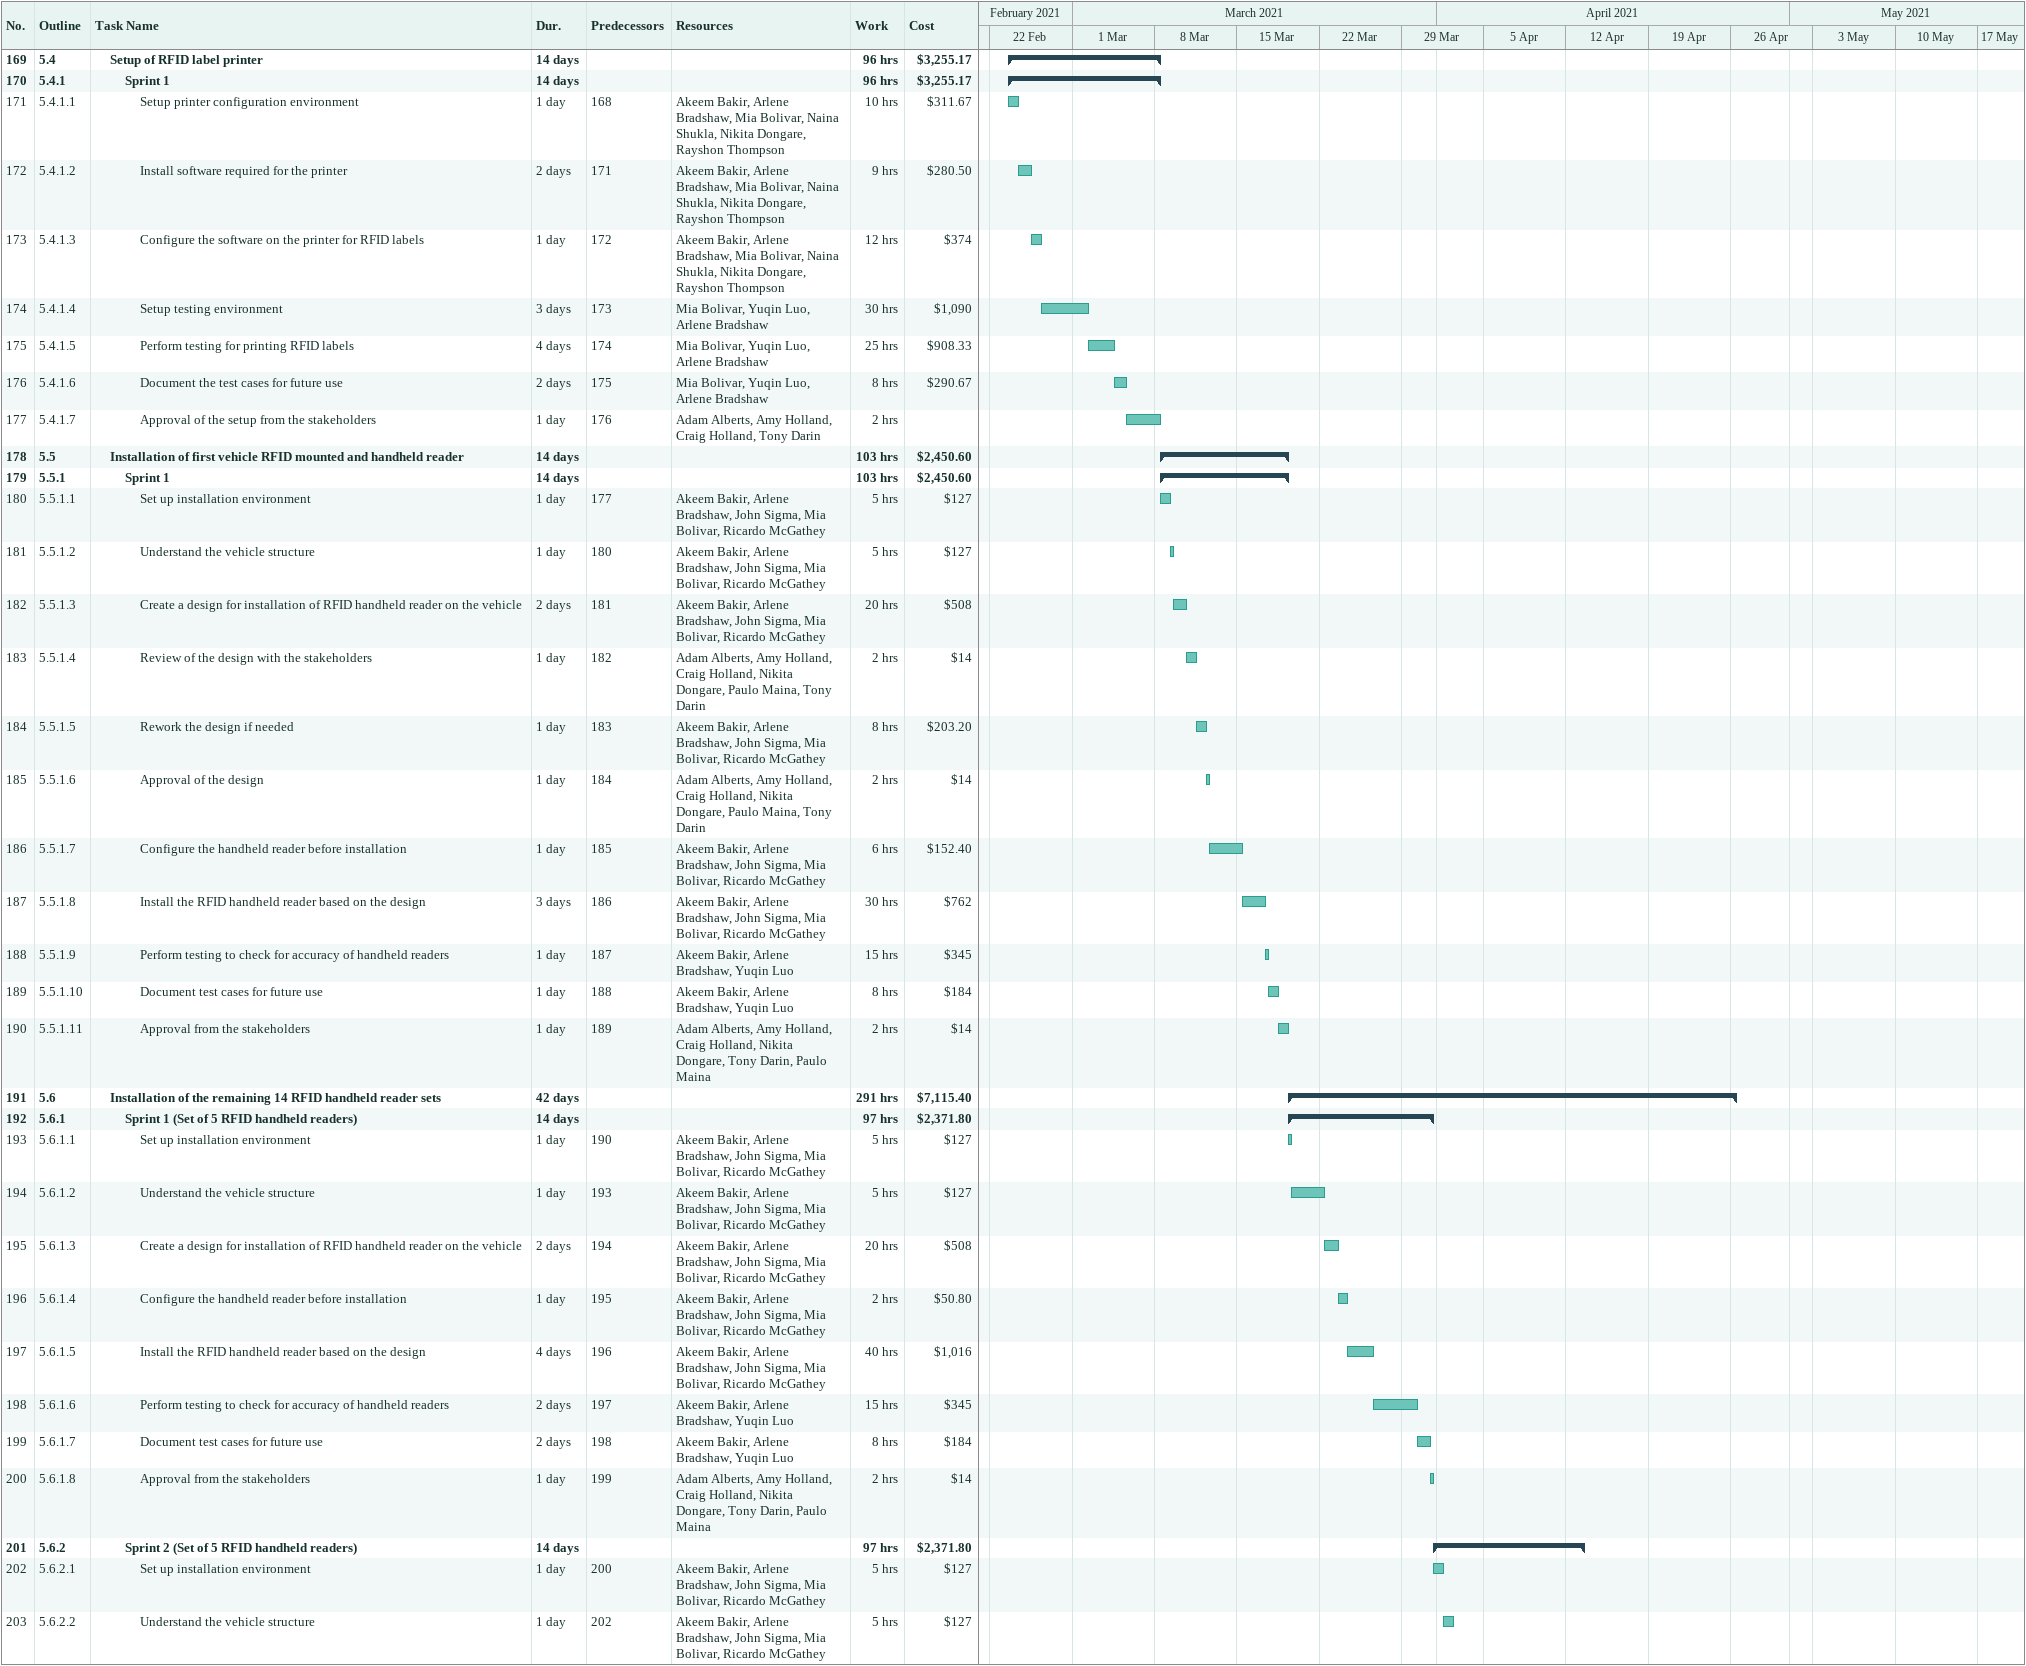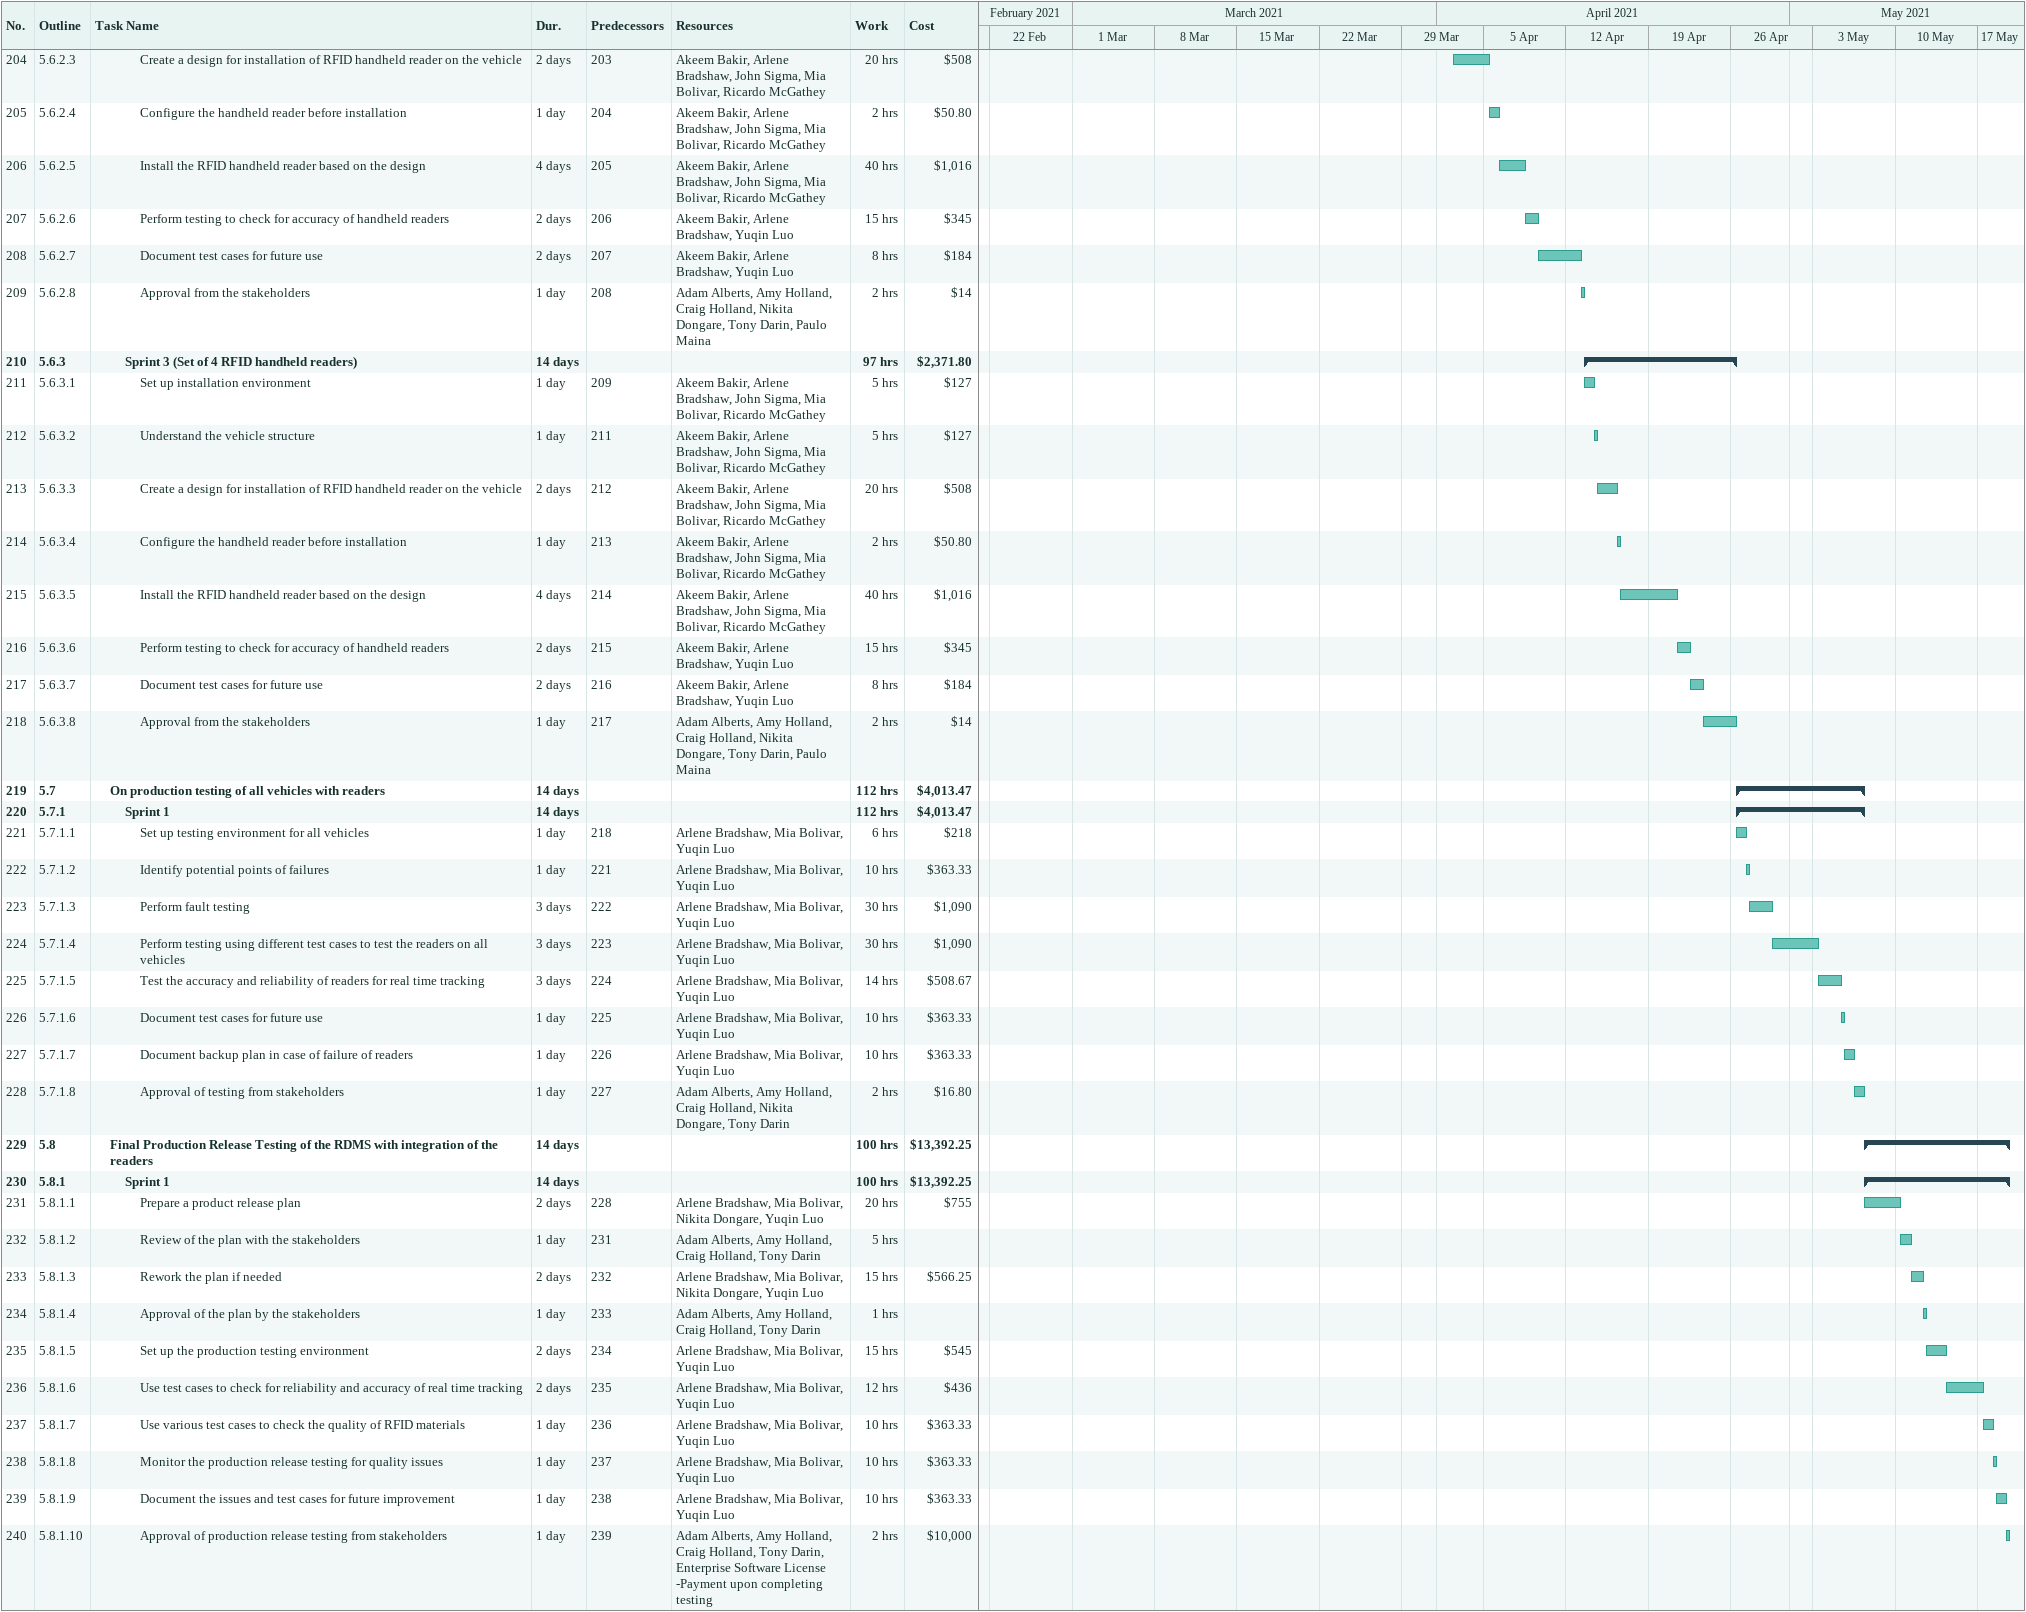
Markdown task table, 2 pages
| ID | WBS | Task | Duration | Start | Finish | Predecessors | Resources | Work (h) | Cost ($) |
|---|---|---|---|---|---|---|---|---|---|
| 169 | 5.4 | **Setup of RFID label printer** | 14d | 2021-02-23 | 2021-03-08 |  |  | 96 | 3255.17 |
| 170 | 5.4.1 | **Sprint 1** | 14d | 2021-02-23 | 2021-03-08 |  |  | 96 | 3255.17 |
| 171 | 5.4.1.1 | Setup printer configuration environment | 1d | 2021-02-23 | 2021-02-24 | 168 | Akeem Bakir, Arlene Bradshaw, Mia Bolivar, Naina Shukla, Nikita Dongare, Rayshon Thompson | 10 | 311.67 |
| 172 | 5.4.1.2 | Install software required for the printer | 2d | 2021-02-24 | 2021-02-25 | 171 | Akeem Bakir, Arlene Bradshaw, Mia Bolivar, Naina Shukla, Nikita Dongare, Rayshon Thompson | 9 | 280.50 |
| 173 | 5.4.1.3 | Configure the software on the printer for RFID labels | 1d | 2021-02-25 | 2021-02-26 | 172 | Akeem Bakir, Arlene Bradshaw, Mia Bolivar, Naina Shukla, Nikita Dongare, Rayshon Thompson | 12 | 374 |
| 174 | 5.4.1.4 | Setup testing environment | 3d | 2021-02-26 | 2021-03-02 | 173 | Mia Bolivar, Yuqin Luo, Arlene Bradshaw | 30 | 1090 |
| 175 | 5.4.1.5 | Perform testing for printing RFID labels | 4d | 2021-03-02 | 2021-03-04 | 174 | Mia Bolivar, Yuqin Luo, Arlene Bradshaw | 25 | 908.33 |
| 176 | 5.4.1.6 | Document the test cases for future use | 2d | 2021-03-04 | 2021-03-05 | 175 | Mia Bolivar, Yuqin Luo, Arlene Bradshaw | 8 | 290.67 |
| 177 | 5.4.1.7 | Approval of the setup from the stakeholders | 1d | 2021-03-05 | 2021-03-08 | 176 | Adam Alberts, Amy Holland, Craig Holland, Tony Darin | 2 |  |
| 178 | 5.5 | **Installation of first vehicle RFID mounted and handheld reader** | 14d | 2021-03-08 | 2021-03-19 |  |  | 103 | 2450.60 |
| 179 | 5.5.1 | **Sprint 1** | 14d | 2021-03-08 | 2021-03-19 |  |  | 103 | 2450.60 |
| 180 | 5.5.1.1 | Set up installation environment | 1d | 2021-03-08 | 2021-03-09 | 177 | Akeem Bakir, Arlene Bradshaw, John Sigma, Mia Bolivar, Ricardo McGathey | 5 | 127 |
| 181 | 5.5.1.2 | Understand the vehicle structure | 1d | 2021-03-09 | 2021-03-09 | 180 | Akeem Bakir, Arlene Bradshaw, John Sigma, Mia Bolivar, Ricardo McGathey | 5 | 127 |
| 182 | 5.5.1.3 | Create a design for installation of RFID handheld reader on the vehicle | 2d | 2021-03-09 | 2021-03-10 | 181 | Akeem Bakir, Arlene Bradshaw, John Sigma, Mia Bolivar, Ricardo McGathey | 20 | 508 |
| 183 | 5.5.1.4 | Review of the design with the stakeholders | 1d | 2021-03-10 | 2021-03-11 | 182 | Adam Alberts, Amy Holland, Craig Holland, Nikita Dongare, Paulo Maina, Tony Darin | 2 | 14 |
| 184 | 5.5.1.5 | Rework the design if needed | 1d | 2021-03-11 | 2021-03-12 | 183 | Akeem Bakir, Arlene Bradshaw, John Sigma, Mia Bolivar, Ricardo McGathey | 8 | 203.20 |
| 185 | 5.5.1.6 | Approval of the design | 1d | 2021-03-12 | 2021-03-12 | 184 | Adam Alberts, Amy Holland, Craig Holland, Nikita Dongare, Paulo Maina, Tony Darin | 2 | 14 |
| 186 | 5.5.1.7 | Configure the handheld reader before installation | 1d | 2021-03-12 | 2021-03-15 | 185 | Akeem Bakir, Arlene Bradshaw, John Sigma, Mia Bolivar, Ricardo McGathey | 6 | 152.40 |
| 187 | 5.5.1.8 | Install the RFID handheld reader based on the design | 3d | 2021-03-15 | 2021-03-17 | 186 | Akeem Bakir, Arlene Bradshaw, John Sigma, Mia Bolivar, Ricardo McGathey | 30 | 762 |
| 188 | 5.5.1.9 | Perform testing to check for accuracy of handheld readers | 1d | 2021-03-17 | 2021-03-17 | 187 | Akeem Bakir, Arlene Bradshaw, Yuqin Luo | 15 | 345 |
| 189 | 5.5.1.10 | Document test cases for future use | 1d | 2021-03-17 | 2021-03-18 | 188 | Akeem Bakir, Arlene Bradshaw, Yuqin Luo | 8 | 184 |
| 190 | 5.5.1.11 | Approval from the stakeholders | 1d | 2021-03-18 | 2021-03-19 | 189 | Adam Alberts, Amy Holland, Craig Holland, Nikita Dongare, Tony Darin, Paulo Maina | 2 | 14 |
| 191 | 5.6 | **Installation of the remaining 14 RFID handheld reader sets** | 42d | 2021-03-19 | 2021-04-26 |  |  | 291 | 7115.40 |
| 192 | 5.6.1 | **Sprint 1 (Set of 5 RFID handheld readers)** | 14d | 2021-03-19 | 2021-03-31 |  |  | 97 | 2371.80 |
| 193 | 5.6.1.1 | Set up installation environment | 1d | 2021-03-19 | 2021-03-19 | 190 | Akeem Bakir, Arlene Bradshaw, John Sigma, Mia Bolivar, Ricardo McGathey | 5 | 127 |
| 194 | 5.6.1.2 | Understand the vehicle structure | 1d | 2021-03-19 | 2021-03-22 | 193 | Akeem Bakir, Arlene Bradshaw, John Sigma, Mia Bolivar, Ricardo McGathey | 5 | 127 |
| 195 | 5.6.1.3 | Create a design for installation of RFID handheld reader on the vehicle | 2d | 2021-03-22 | 2021-03-23 | 194 | Akeem Bakir, Arlene Bradshaw, John Sigma, Mia Bolivar, Ricardo McGathey | 20 | 508 |
| 196 | 5.6.1.4 | Configure the handheld reader before installation | 1d | 2021-03-23 | 2021-03-24 | 195 | Akeem Bakir, Arlene Bradshaw, John Sigma, Mia Bolivar, Ricardo McGathey | 2 | 50.80 |
| 197 | 5.6.1.5 | Install the RFID handheld reader based on the design | 4d | 2021-03-24 | 2021-03-26 | 196 | Akeem Bakir, Arlene Bradshaw, John Sigma, Mia Bolivar, Ricardo McGathey | 40 | 1016 |
| 198 | 5.6.1.6 | Perform testing to check for accuracy of handheld readers | 2d | 2021-03-26 | 2021-03-30 | 197 | Akeem Bakir, Arlene Bradshaw, Yuqin Luo | 15 | 345 |
| 199 | 5.6.1.7 | Document test cases for future use | 2d | 2021-03-30 | 2021-03-31 | 198 | Akeem Bakir, Arlene Bradshaw, Yuqin Luo | 8 | 184 |
| 200 | 5.6.1.8 | Approval from the stakeholders | 1d | 2021-03-31 | 2021-03-31 | 199 | Adam Alberts, Amy Holland, Craig Holland, Nikita Dongare, Tony Darin, Paulo Maina | 2 | 14 |
| 201 | 5.6.2 | **Sprint 2 (Set of 5 RFID handheld readers)** | 14d | 2021-03-31 | 2021-04-13 |  |  | 97 | 2371.80 |
| 202 | 5.6.2.1 | Set up installation environment | 1d | 2021-03-31 | 2021-04-01 | 200 | Akeem Bakir, Arlene Bradshaw, John Sigma, Mia Bolivar, Ricardo McGathey | 5 | 127 |
| 203 | 5.6.2.2 | Understand the vehicle structure | 1d | 2021-04-01 | 2021-04-02 | 202 | Akeem Bakir, Arlene Bradshaw, John Sigma, Mia Bolivar, Ricardo McGathey | 5 | 127 |
| 204 | 5.6.2.3 | Create a design for installation of RFID handheld reader on the vehicle | 2d | 2021-04-02 | 2021-04-05 | 203 | Akeem Bakir, Arlene Bradshaw, John Sigma, Mia Bolivar, Ricardo McGathey | 20 | 508 |
| 205 | 5.6.2.4 | Configure the handheld reader before installation | 1d | 2021-04-05 | 2021-04-06 | 204 | Akeem Bakir, Arlene Bradshaw, John Sigma, Mia Bolivar, Ricardo McGathey | 2 | 50.80 |
| 206 | 5.6.2.5 | Install the RFID handheld reader based on the design | 4d | 2021-04-06 | 2021-04-08 | 205 | Akeem Bakir, Arlene Bradshaw, John Sigma, Mia Bolivar, Ricardo McGathey | 40 | 1016 |
| 207 | 5.6.2.6 | Perform testing to check for accuracy of handheld readers | 2d | 2021-04-08 | 2021-04-09 | 206 | Akeem Bakir, Arlene Bradshaw, Yuqin Luo | 15 | 345 |
| 208 | 5.6.2.7 | Document test cases for future use | 2d | 2021-04-09 | 2021-04-13 | 207 | Akeem Bakir, Arlene Bradshaw, Yuqin Luo | 8 | 184 |
| 209 | 5.6.2.8 | Approval from the stakeholders | 1d | 2021-04-13 | 2021-04-13 | 208 | Adam Alberts, Amy Holland, Craig Holland, Nikita Dongare, Tony Darin, Paulo Maina | 2 | 14 |
| 210 | 5.6.3 | **Sprint 3 (Set of 4 RFID handheld readers)** | 14d | 2021-04-13 | 2021-04-26 |  |  | 97 | 2371.80 |
| 211 | 5.6.3.1 | Set up installation environment | 1d | 2021-04-13 | 2021-04-14 | 209 | Akeem Bakir, Arlene Bradshaw, John Sigma, Mia Bolivar, Ricardo McGathey | 5 | 127 |
| 212 | 5.6.3.2 | Understand the vehicle structure | 1d | 2021-04-14 | 2021-04-14 | 211 | Akeem Bakir, Arlene Bradshaw, John Sigma, Mia Bolivar, Ricardo McGathey | 5 | 127 |
| 213 | 5.6.3.3 | Create a design for installation of RFID handheld reader on the vehicle | 2d | 2021-04-14 | 2021-04-16 | 212 | Akeem Bakir, Arlene Bradshaw, John Sigma, Mia Bolivar, Ricardo McGathey | 20 | 508 |
| 214 | 5.6.3.4 | Configure the handheld reader before installation | 1d | 2021-04-16 | 2021-04-16 | 213 | Akeem Bakir, Arlene Bradshaw, John Sigma, Mia Bolivar, Ricardo McGathey | 2 | 50.80 |
| 215 | 5.6.3.5 | Install the RFID handheld reader based on the design | 4d | 2021-04-16 | 2021-04-21 | 214 | Akeem Bakir, Arlene Bradshaw, John Sigma, Mia Bolivar, Ricardo McGathey | 40 | 1016 |
| 216 | 5.6.3.6 | Perform testing to check for accuracy of handheld readers | 2d | 2021-04-21 | 2021-04-22 | 215 | Akeem Bakir, Arlene Bradshaw, Yuqin Luo | 15 | 345 |
| 217 | 5.6.3.7 | Document test cases for future use | 2d | 2021-04-22 | 2021-04-23 | 216 | Akeem Bakir, Arlene Bradshaw, Yuqin Luo | 8 | 184 |
| 218 | 5.6.3.8 | Approval from the stakeholders | 1d | 2021-04-23 | 2021-04-26 | 217 | Adam Alberts, Amy Holland, Craig Holland, Nikita Dongare, Tony Darin, Paulo Maina | 2 | 14 |
| 219 | 5.7 | **On production testing of all vehicles with readers** | 14d | 2021-04-26 | 2021-05-07 |  |  | 112 | 4013.47 |
| 220 | 5.7.1 | **Sprint 1** | 14d | 2021-04-26 | 2021-05-07 |  |  | 112 | 4013.47 |
| 221 | 5.7.1.1 | Set up testing environment for all vehicles | 1d | 2021-04-26 | 2021-04-27 | 218 | Arlene Bradshaw, Mia Bolivar, Yuqin Luo | 6 | 218 |
| 222 | 5.7.1.2 | Identify potential points of failures | 1d | 2021-04-27 | 2021-04-27 | 221 | Arlene Bradshaw, Mia Bolivar, Yuqin Luo | 10 | 363.33 |
| 223 | 5.7.1.3 | Perform fault testing | 3d | 2021-04-27 | 2021-04-29 | 222 | Arlene Bradshaw, Mia Bolivar, Yuqin Luo | 30 | 1090 |
| 224 | 5.7.1.4 | Perform testing using different test cases to test the readers on all vehicles | 3d | 2021-04-29 | 2021-05-03 | 223 | Arlene Bradshaw, Mia Bolivar, Yuqin Luo | 30 | 1090 |
| 225 | 5.7.1.5 | Test the accuracy and reliability of readers for real time tracking | 3d | 2021-05-03 | 2021-05-05 | 224 | Arlene Bradshaw, Mia Bolivar, Yuqin Luo | 14 | 508.67 |
| 226 | 5.7.1.6 | Document test cases for future use | 1d | 2021-05-05 | 2021-05-05 | 225 | Arlene Bradshaw, Mia Bolivar, Yuqin Luo | 10 | 363.33 |
| 227 | 5.7.1.7 | Document backup plan in case of failure of readers | 1d | 2021-05-05 | 2021-05-06 | 226 | Arlene Bradshaw, Mia Bolivar, Yuqin Luo | 10 | 363.33 |
| 228 | 5.7.1.8 | Approval of testing from stakeholders | 1d | 2021-05-06 | 2021-05-07 | 227 | Adam Alberts, Amy Holland, Craig Holland, Nikita Dongare, Tony Darin | 2 | 16.80 |
| 229 | 5.8 | **Final Production Release Testing of the RDMS with integration of the readers** | 14d | 2021-05-07 | 2021-05-19 |  |  | 100 | 13392.25 |
| 230 | 5.8.1 | **Sprint 1** | 14d | 2021-05-07 | 2021-05-19 |  |  | 100 | 13392.25 |
| 231 | 5.8.1.1 | Prepare a product release plan | 2d | 2021-05-07 | 2021-05-10 | 228 | Arlene Bradshaw, Mia Bolivar, Nikita Dongare, Yuqin Luo | 20 | 755 |
| 232 | 5.8.1.2 | Review of the plan with the stakeholders | 1d | 2021-05-10 | 2021-05-11 | 231 | Adam Alberts, Amy Holland, Craig Holland, Tony Darin | 5 |  |
| 233 | 5.8.1.3 | Rework the plan if needed | 2d | 2021-05-11 | 2021-05-12 | 232 | Arlene Bradshaw, Mia Bolivar, Nikita Dongare, Yuqin Luo | 15 | 566.25 |
| 234 | 5.8.1.4 | Approval of the plan by the stakeholders | 1d | 2021-05-12 | 2021-05-12 | 233 | Adam Alberts, Amy Holland, Craig Holland, Tony Darin | 1 |  |
| 235 | 5.8.1.5 | Set up the production testing environment | 2d | 2021-05-12 | 2021-05-14 | 234 | Arlene Bradshaw, Mia Bolivar, Yuqin Luo | 15 | 545 |
| 236 | 5.8.1.6 | Use test cases to check for reliability and accuracy of real time tracking | 2d | 2021-05-14 | 2021-05-17 | 235 | Arlene Bradshaw, Mia Bolivar, Yuqin Luo | 12 | 436 |
| 237 | 5.8.1.7 | Use various test cases to check the quality of RFID materials | 1d | 2021-05-17 | 2021-05-18 | 236 | Arlene Bradshaw, Mia Bolivar, Yuqin Luo | 10 | 363.33 |
| 238 | 5.8.1.8 | Monitor the production release testing for quality issues | 1d | 2021-05-18 | 2021-05-18 | 237 | Arlene Bradshaw, Mia Bolivar, Yuqin Luo | 10 | 363.33 |
| 239 | 5.8.1.9 | Document the issues and test cases for future improvement | 1d | 2021-05-18 | 2021-05-19 | 238 | Arlene Bradshaw, Mia Bolivar, Yuqin Luo | 10 | 363.33 |
| 240 | 5.8.1.10 | Approval of production release testing from stakeholders | 1d | 2021-05-19 | 2021-05-19 | 239 | Adam Alberts, Amy Holland, Craig Holland, Tony Darin, Enterprise Software License -Payment upon completing testing | 2 | 10000 |
